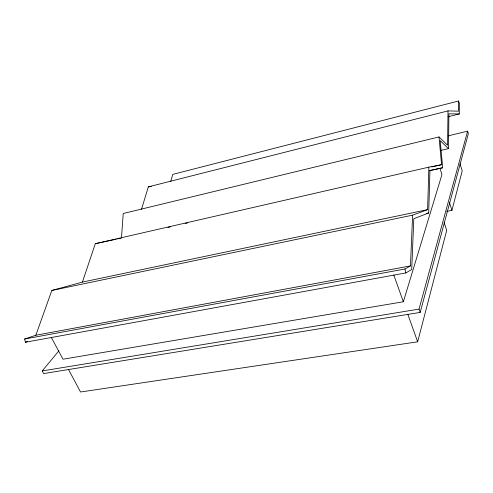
<?xml version="1.0" encoding="UTF-8"?>
<svg xmlns="http://www.w3.org/2000/svg" width="493" height="493" viewBox="0 0 493 493"><rect width="100%" height="100%" fill="white"/><g stroke="black" fill="none" stroke-linecap="round" stroke-linejoin="round"><path stroke-width="0.74" d="M170.646 181.707L172.79 174.38L458.508 101.003L458.453 111.171L448.02 110.9L148.325 186.872L141.516 209.279M448.094 116.749L459.285 113.945L459.34 103.043L458.508 101.003M441.087 150.371L448.519 148.621L448.913 113.815L459.285 113.945M448.02 110.9L447.595 145.25L439.016 136.937L123.238 213.506L121.463 238.107M439.016 136.937L441.58 164.699L428.873 167.145L427.604 209.648L412.616 215.151L410.459 265.912L35.835 335.246L24.65 339.011L25.402 342.234L405.825 272.937L411.717 269.535L413.812 218.689L428.707 212.988L429.927 170.405L442.696 167.762L440.181 140.616L448.519 148.621M68.336 369.208L80.55 391.997L417.651 341.809L446.701 230.391L444.088 222.349M446.664 211.429L451.933 210.338L462.212 170.917L459.987 163.725M58.889 350.806L42.207 370.939L43.649 373.577L420.184 312.402L468.35 133.652L467.598 131.163L448.143 135.871M420.184 312.402L419.032 309.105L467.598 131.163M51.432 337.668L62.981 359.212L403.354 301.765L441.944 174.596L439.898 168.162M35.835 335.246L51.82 290.457L82.43 282.082L95.291 243.715L428.873 167.145M24.65 339.011L404.956 268.999L410.459 265.912M25.402 342.234L27.516 341.513M167.947 227.446L170.196 226.934M185.189 223.495L187.439 222.978M431.831 166.936L441.58 164.699M429.421 170.781L442.696 167.762M95.291 243.715L116.231 239.228M117.722 238.908L120.717 238.267M82.43 282.082L427.604 209.648M51.82 290.457L412.616 215.151M426.494 213.444L428.707 212.988M42.207 370.939L419.032 309.105M148.325 186.872L151.314 186.465M393.796 275.002L403.354 301.765M407.853 314.368L417.651 341.809M449.363 202.303L451.933 210.338M404.956 268.999L405.825 272.937"/></g></svg>
